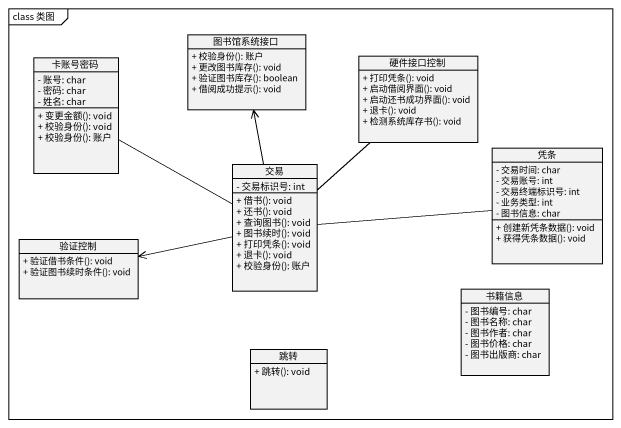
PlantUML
@startuml
mainframe class 类图
hide circle
hide empty members
skinparam classAttributeIconSize 0
class 卡账号密码 {
  - 账号: char
  - 密码: char
  - 姓名: char
  + 变更金额(): void
  + 校验身份(): void
  + 校验身份(): 账户
}
class 图书馆系统接口 {
  + 校验身份(): 账户
  + 更改图书库存(): void
  + 验证图书库存(): boolean
  + 借阅成功提示(): void
}
class 硬件接口控制 {
  + 打印凭条(): void
  + 启动借阅界面(): void
  + 启动还书成功界面(): void
  + 退卡(): void
  + 检测系统库存书(): void
}
class 交易 {
  - 交易标识号: int
  + 借书(): void
  + 还书(): void
  + 查询图书(): void
  + 图书续时(): void
  + 打印凭条(): void
  + 退卡(): void
  + 校验身份(): 账户
}
class 凭条 {
  - 交易时间: char
  - 交易账号: int
  - 交易终端标识号: int
  - 业务类型: int
  - 图书信息: char
  + 创建新凭条数据(): void
  + 获得凭条数据(): void
}
class 验证控制 {
  + 验证借书条件(): void
  + 验证图书续时条件(): void
}
class 书籍信息 {
  - 图书编号: char
  - 图书名称: char
  - 图书作者: char
  - 图书价格: char
  - 图书出版商: char
}
class 跳转 {
  + 跳转(): void
}
交易 -left- 卡账号密码
交易 -up-> 图书馆系统接口
交易 -up- 硬件接口控制
交易 -right- 凭条
交易 -left-> 验证控制
@enduml
